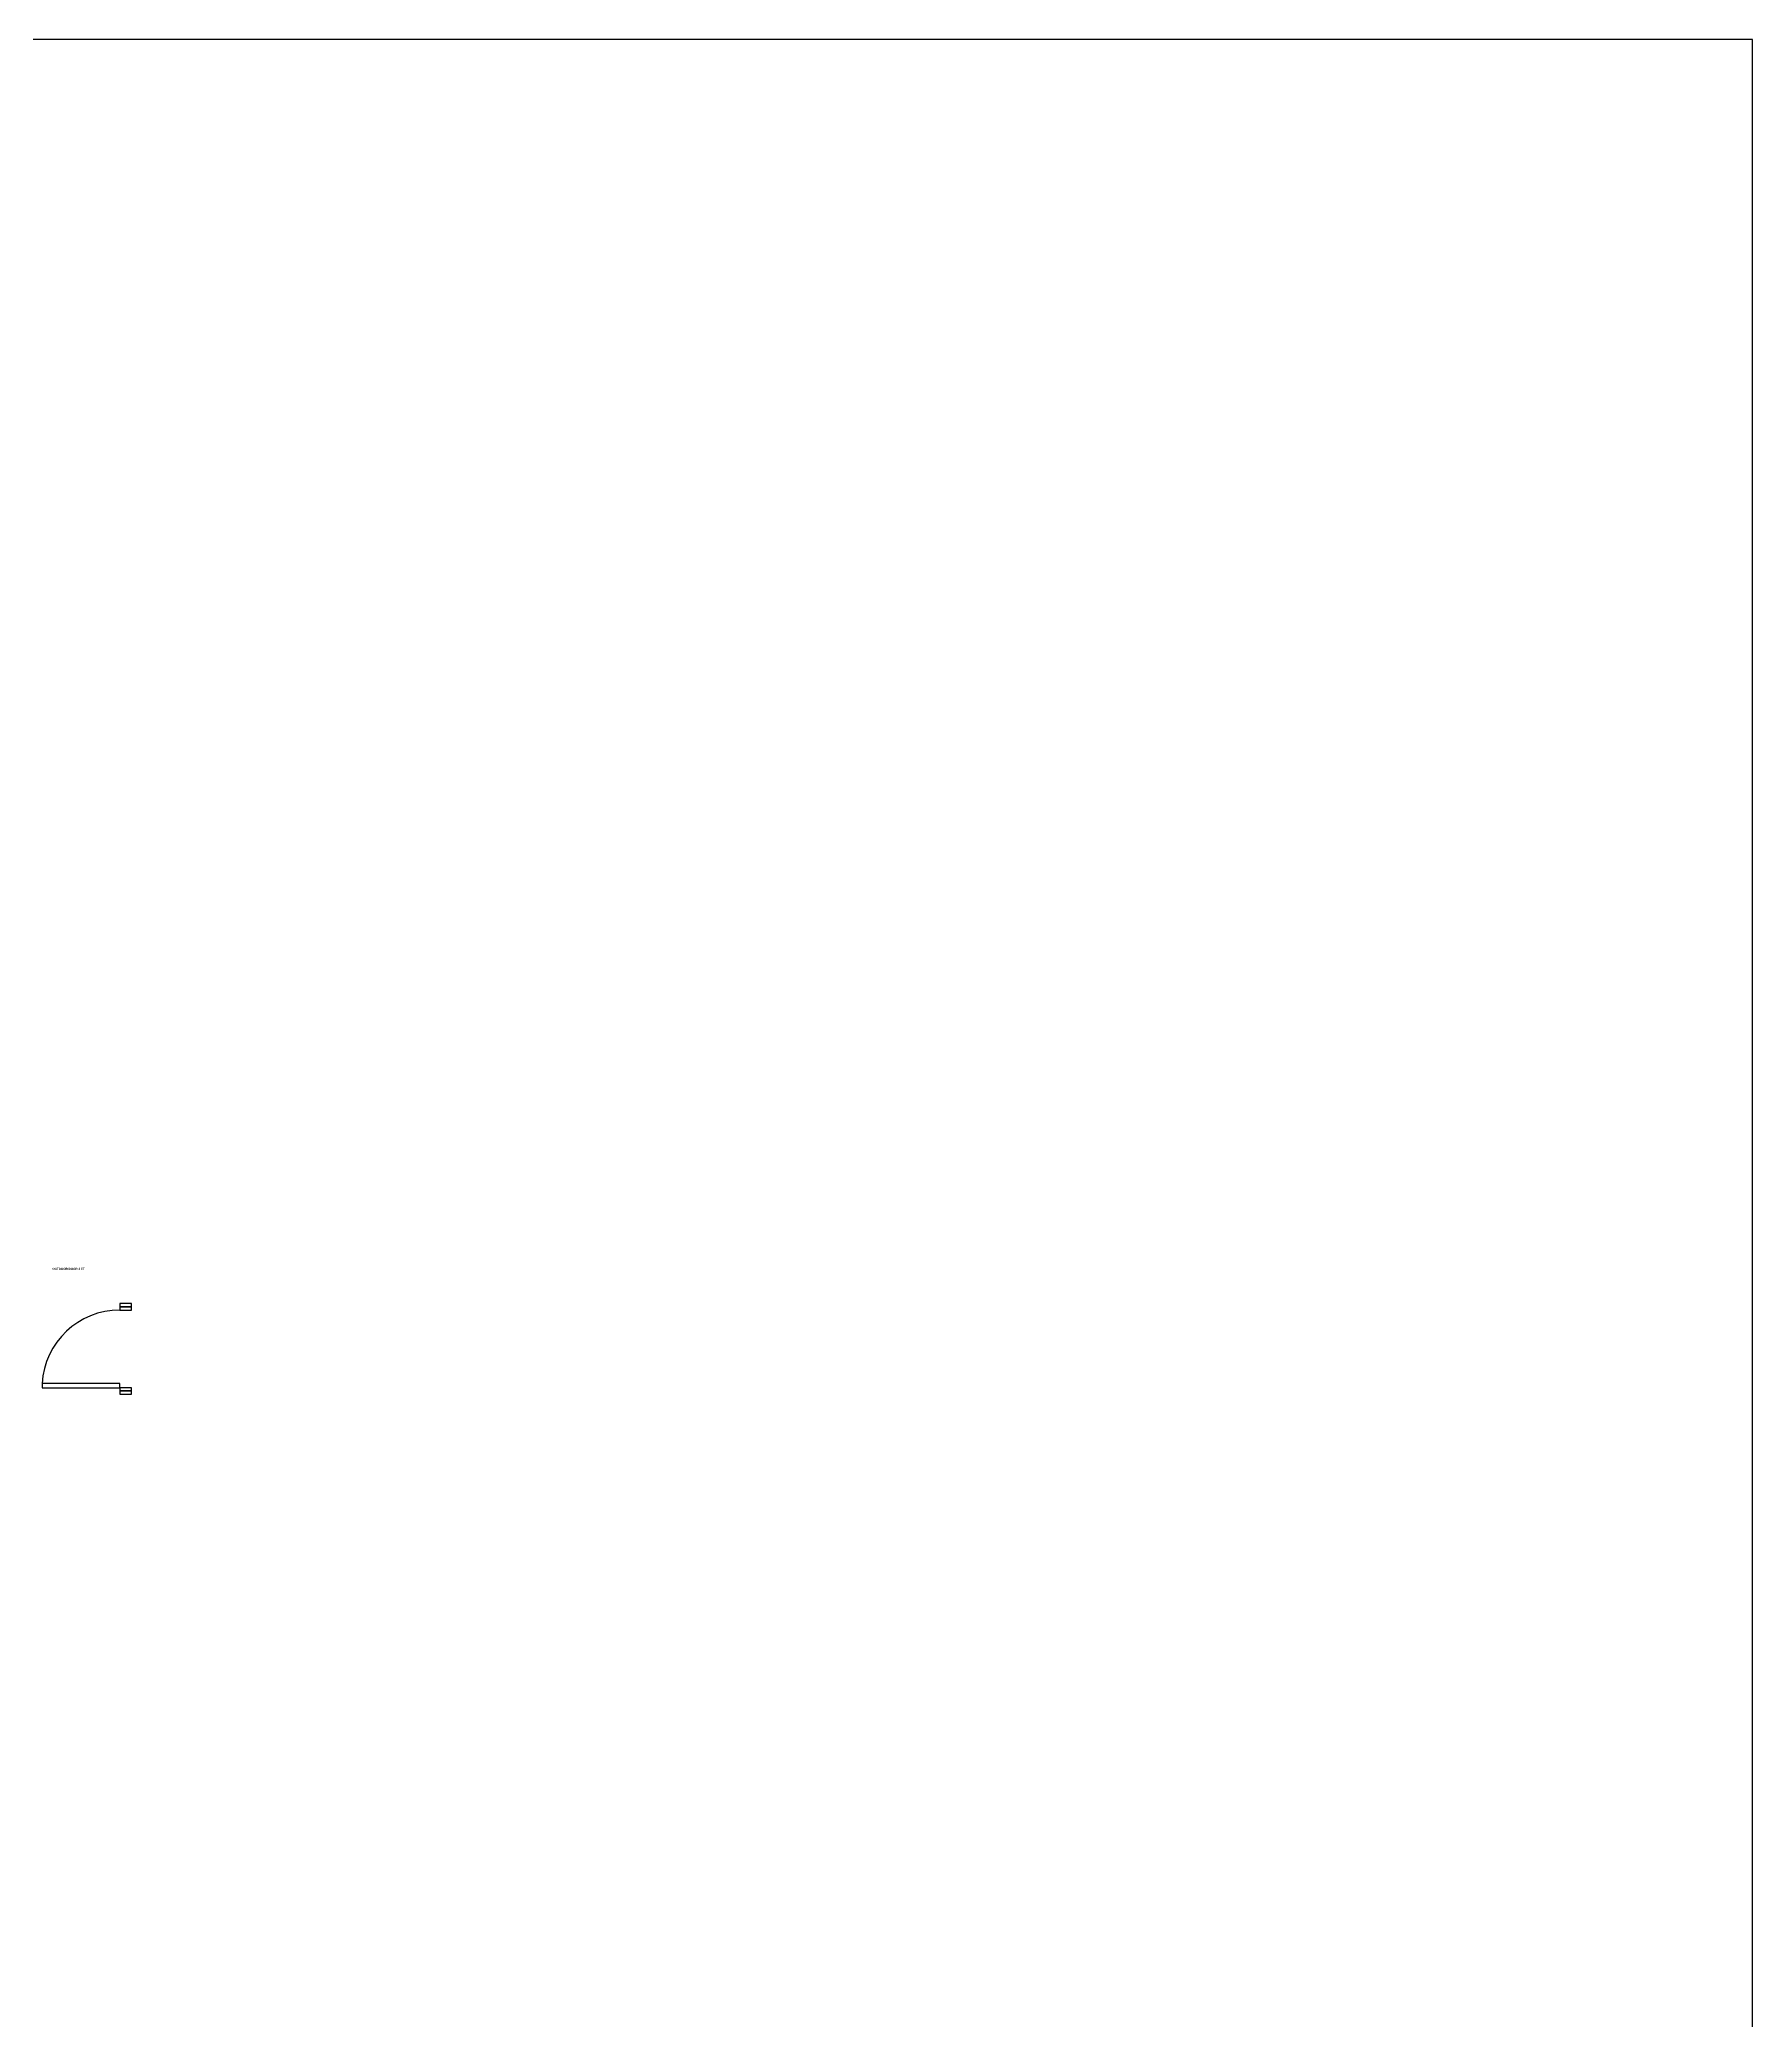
# Model space of a CAD drawing. Header units: inches. Extents: x 591 to 20043, y -1483 to 317.
# Drawn here: x 9378 to 10172, y -600 to 317 of the extents above; entities that cross this region are included whole.
import ezdxf

# ---------------------------------------------------------------- set-up
doc = ezdxf.new("R2010")
doc.units = ezdxf.units.IN
doc.header["$MEASUREMENT"] = 0
doc.layers.add('SS - Windows_(160)', color=160, linetype='Continuous')
doc.layers.add('SS - Wood_(30)', color=30, linetype='Continuous')
doc.styles.add('SS.Title', font='swisseb.ttf')

msp = doc.modelspace()

# ---------------------------------------------------------------- linework, layer by layer
msp.add_lwpolyline([(7171.87063, -1482.52153), (9571.87063, -1482.52153), (10171.87063, -1482.52153), (10171.87063, 317.47847), (7171.87063, 317.47847)], close=True)
at = {"layer": 'SS - Windows_(160)'}
for points in [[(9420.70175, -269.74213), (9415.20175, -269.74213), (9415.20175, -271.24213), (9420.70175, -271.24213)], [(9379.20175, -307.24213), (9415.20175, -307.24213), (9415.20175, -305.24213), (9379.20175, -305.24213)], [(9420.70175, -307.24213), (9415.20175, -307.24213), (9415.20175, -308.74213), (9420.70175, -308.74213)]]:
    msp.add_lwpolyline(points, close=True, dxfattribs=at)
msp.add_arc((9415.20175, -307.24213), 36, 90, 176.81526146, dxfattribs=at)
at = {"layer": 'SS - Wood_(30)'}
for points in [[(9420.70175, -268.24213), (9415.20175, -268.24213), (9415.20175, -269.74213), (9420.70175, -269.74213)], [(9420.70175, -308.74213), (9415.20175, -308.74213), (9415.20175, -310.24213), (9420.70175, -310.24213)]]:
    msp.add_lwpolyline(points, close=True, dxfattribs=at)

# ---------------------------------------------------------------- texts
at = {"insert": (9383.96287, -251.67255), "char_height": 1, "attachment_point": 1, "style": 'SS.Title'}
msp.add_mtext_dynamic_manual_height_columns('OUTDOOR DOOR 3 FT', width=66.5520194, gutter_width=1, heights=[0], dxfattribs=at)

doc.saveas('drawing.dxf')
